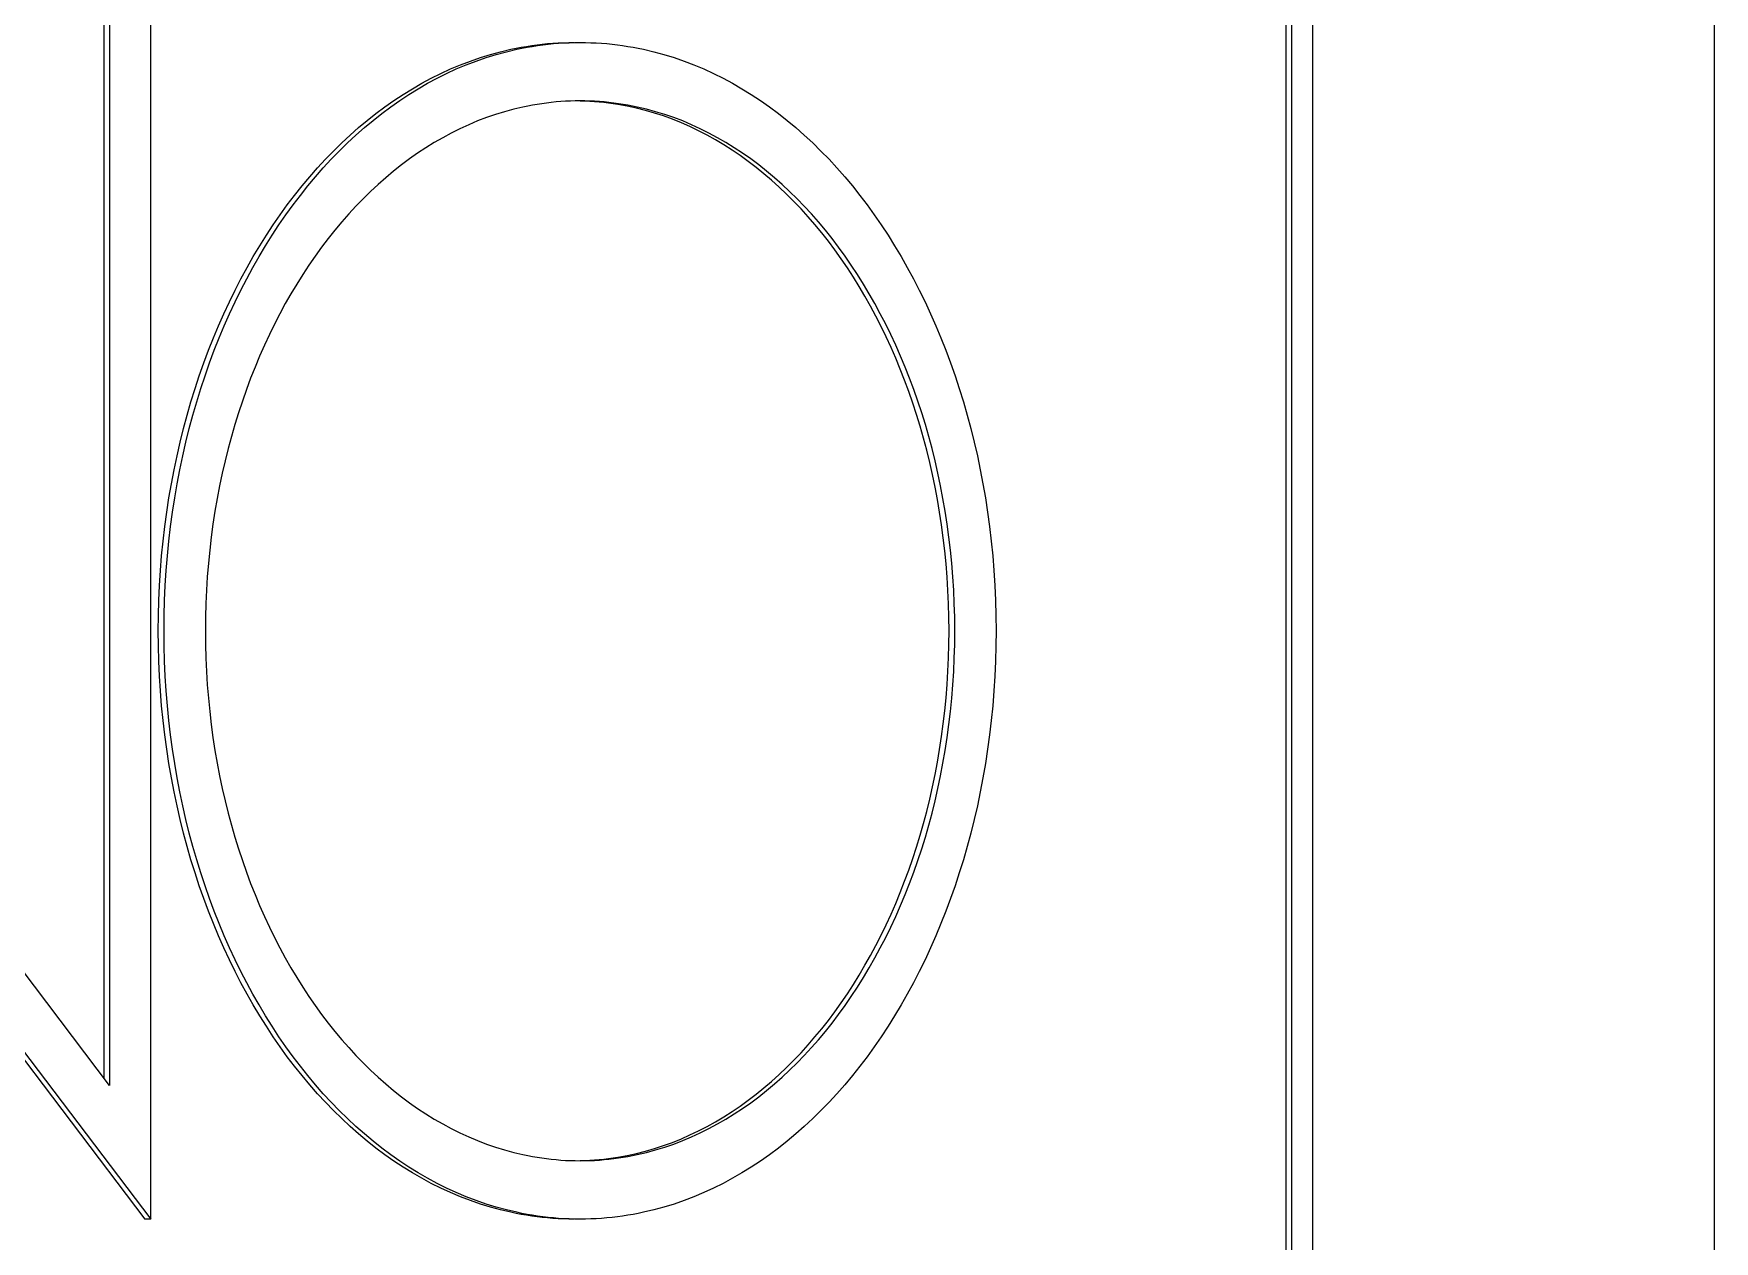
# Model space of a CAD drawing. Header units: millimetres. Extents: x -1893 to 2799, y -925 to 2353.
# Drawn here: x 1276.12 to 1293.61, y 1922.15 to 1934.72 of the extents above; entities that cross this region are included whole.
import ezdxf

# ---------------------------------------------------------------- set-up
doc = ezdxf.new("R2010")
doc.units = ezdxf.units.MM
doc.header["$MEASUREMENT"] = 0
doc.layers.add('Utwórz2D linie widoczne', color=7, linetype='Continuous', true_color=0x000000)

msp = doc.modelspace()

# ---------------------------------------------------------------- linework, layer by layer
at = {"layer": 'Utwórz2D linie widoczne'}
for p, q in [((1293.612, 1545.699), (1293.612, 1965.099)), ((1289.429, 1951.799), (1289.429, 1917.799)), ((1289.154, 1918.102), (1289.154, 1951.495)), ((1289.215, 1918.102), (1289.215, 1951.495)), ((1277.337, 1922.379), (1277.337, 1934.991)), ((1276.91, 1923.772), (1268.542, 1934.814)), ((1276.849, 1934.814), (1276.849, 1923.852)), ((1276.91, 1934.814), (1276.91, 1923.772)), ((1281.14, 1934.568), (1281.194, 1934.578)), ((1281.194, 1934.578), (1281.249, 1934.587)), ((1281.2, 1934.568), (1281.255, 1934.578)), ((1281.249, 1934.587), (1281.303, 1934.595)), ((1281.255, 1934.578), (1281.309, 1934.587)), ((1281.303, 1934.595), (1281.358, 1934.603)), ((1281.309, 1934.587), (1281.363, 1934.595)), ((1281.358, 1934.603), (1281.413, 1934.609)), ((1281.363, 1934.595), (1281.418, 1934.603)), ((1281.413, 1934.609), (1281.468, 1934.615)), ((1281.418, 1934.603), (1281.473, 1934.609)), ((1281.468, 1934.615), (1281.523, 1934.619)), ((1281.473, 1934.609), (1281.528, 1934.615)), ((1281.523, 1934.619), (1281.579, 1934.622)), ((1281.528, 1934.615), (1281.583, 1934.619)), ((1281.579, 1934.622), (1281.634, 1934.625)), ((1281.583, 1934.619), (1281.639, 1934.622)), ((1281.634, 1934.625), (1281.69, 1934.626)), ((1281.639, 1934.622), (1281.694, 1934.625)), ((1281.69, 1934.626), (1281.746, 1934.627)), ((1281.694, 1934.625), (1281.75, 1934.626)), ((1281.75, 1934.626), (1281.806, 1934.627)), ((1281.806, 1934.627), (1281.862, 1934.626)), ((1281.862, 1934.626), (1281.918, 1934.625)), ((1281.918, 1934.625), (1281.973, 1934.622)), ((1281.973, 1934.622), (1282.029, 1934.619)), ((1282.029, 1934.619), (1282.084, 1934.615)), ((1282.084, 1934.615), (1282.139, 1934.609)), ((1282.139, 1934.609), (1282.194, 1934.603)), ((1282.194, 1934.603), (1282.249, 1934.595)), ((1282.249, 1934.595), (1282.303, 1934.587)), ((1282.303, 1934.587), (1282.357, 1934.578)), ((1282.357, 1934.578), (1282.412, 1934.568)), ((1280.561, 1934.395), (1280.664, 1934.434)), ((1280.621, 1934.395), (1280.724, 1934.434)), ((1280.664, 1934.434), (1280.768, 1934.47)), ((1280.724, 1934.434), (1280.828, 1934.47)), ((1280.768, 1934.47), (1280.873, 1934.503)), ((1280.828, 1934.47), (1280.933, 1934.503)), ((1280.873, 1934.503), (1280.979, 1934.531)), ((1280.933, 1934.503), (1281.04, 1934.531)), ((1280.979, 1934.531), (1281.087, 1934.556)), ((1281.04, 1934.531), (1281.147, 1934.556)), ((1281.087, 1934.556), (1281.14, 1934.568)), ((1281.147, 1934.556), (1281.2, 1934.568)), ((1282.412, 1934.568), (1282.465, 1934.556)), ((1282.465, 1934.556), (1282.572, 1934.531)), ((1282.572, 1934.531), (1282.679, 1934.503)), ((1282.679, 1934.503), (1282.784, 1934.47)), ((1282.784, 1934.47), (1282.888, 1934.434)), ((1282.888, 1934.434), (1282.991, 1934.395)), ((1280.158, 1934.202), (1280.257, 1934.255)), ((1280.218, 1934.202), (1280.317, 1934.255)), ((1280.257, 1934.255), (1280.357, 1934.305)), ((1280.317, 1934.255), (1280.417, 1934.305)), ((1280.357, 1934.305), (1280.458, 1934.352)), ((1280.417, 1934.305), (1280.518, 1934.352)), ((1280.458, 1934.352), (1280.561, 1934.395)), ((1280.518, 1934.352), (1280.621, 1934.395)), ((1282.991, 1934.395), (1283.094, 1934.352)), ((1283.094, 1934.352), (1283.195, 1934.305)), ((1283.195, 1934.305), (1283.295, 1934.255)), ((1283.295, 1934.255), (1283.394, 1934.202)), ((1279.869, 1934.023), (1279.964, 1934.086)), ((1279.929, 1934.023), (1280.024, 1934.086)), ((1279.964, 1934.086), (1280.061, 1934.146)), ((1280.024, 1934.086), (1280.121, 1934.146)), ((1280.061, 1934.146), (1280.158, 1934.202)), ((1280.121, 1934.146), (1280.218, 1934.202)), ((1283.394, 1934.202), (1283.491, 1934.146)), ((1283.491, 1934.146), (1283.588, 1934.086)), ((1283.588, 1934.086), (1283.683, 1934.023)), ((1279.591, 1933.816), (1279.682, 1933.888)), ((1279.651, 1933.816), (1279.742, 1933.888)), ((1279.682, 1933.888), (1279.775, 1933.957)), ((1279.742, 1933.888), (1279.835, 1933.957)), ((1279.775, 1933.957), (1279.869, 1934.023)), ((1279.835, 1933.957), (1279.929, 1934.023)), ((1280.926, 1933.878), (1280.832, 1933.845)), ((1281.02, 1933.907), (1280.926, 1933.878)), ((1281.116, 1933.933), (1281.02, 1933.907)), ((1281.212, 1933.955), (1281.116, 1933.933)), ((1281.261, 1933.965), (1281.212, 1933.955)), ((1281.31, 1933.975), (1281.261, 1933.965)), ((1281.359, 1933.983), (1281.31, 1933.975)), ((1281.408, 1933.99), (1281.359, 1933.983)), ((1281.457, 1933.997), (1281.408, 1933.99)), ((1281.506, 1934.003), (1281.457, 1933.997)), ((1281.556, 1934.008), (1281.506, 1934.003)), ((1281.606, 1934.012), (1281.556, 1934.008)), ((1281.656, 1934.015), (1281.606, 1934.012)), ((1281.706, 1934.017), (1281.656, 1934.015)), ((1281.756, 1934.019), (1281.706, 1934.017)), ((1281.806, 1934.019), (1281.756, 1934.019)), ((1281.857, 1934.019), (1281.806, 1934.019)), ((1281.856, 1934.017), (1281.806, 1934.018)), ((1281.906, 1934.014), (1281.856, 1934.017)), ((1281.907, 1934.017), (1281.857, 1934.019)), ((1281.955, 1934.011), (1281.906, 1934.014)), ((1281.957, 1934.015), (1281.907, 1934.017)), ((1282.004, 1934.007), (1281.955, 1934.011)), ((1282.007, 1934.012), (1281.957, 1934.015)), ((1282.054, 1934.002), (1282.004, 1934.007)), ((1282.057, 1934.008), (1282.007, 1934.012)), ((1282.102, 1933.996), (1282.054, 1934.002)), ((1282.106, 1934.003), (1282.057, 1934.008)), ((1282.151, 1933.99), (1282.102, 1933.996)), ((1282.156, 1933.997), (1282.106, 1934.003)), ((1282.2, 1933.982), (1282.151, 1933.99)), ((1282.205, 1933.99), (1282.156, 1933.997)), ((1282.297, 1933.964), (1282.2, 1933.982)), ((1282.254, 1933.983), (1282.205, 1933.99)), ((1282.303, 1933.975), (1282.254, 1933.983)), ((1282.392, 1933.944), (1282.297, 1933.964)), ((1282.352, 1933.965), (1282.303, 1933.975)), ((1282.4, 1933.955), (1282.352, 1933.965)), ((1282.488, 1933.919), (1282.392, 1933.944)), ((1282.497, 1933.933), (1282.4, 1933.955)), ((1282.582, 1933.892), (1282.488, 1933.919)), ((1282.592, 1933.907), (1282.497, 1933.933)), ((1282.675, 1933.862), (1282.582, 1933.892)), ((1282.687, 1933.878), (1282.592, 1933.907)), ((1282.781, 1933.845), (1282.687, 1933.878)), ((1283.683, 1934.023), (1283.777, 1933.957)), ((1283.777, 1933.957), (1283.87, 1933.888)), ((1283.87, 1933.888), (1283.961, 1933.816)), ((1279.412, 1933.662), (1279.501, 1933.741)), ((1279.472, 1933.662), (1279.561, 1933.741)), ((1279.501, 1933.741), (1279.591, 1933.816)), ((1279.561, 1933.741), (1279.651, 1933.816)), ((1280.555, 1933.729), (1280.465, 1933.684)), ((1280.647, 1933.771), (1280.555, 1933.729)), ((1280.739, 1933.81), (1280.647, 1933.771)), ((1280.832, 1933.845), (1280.739, 1933.81)), ((1282.768, 1933.828), (1282.675, 1933.862)), ((1282.86, 1933.791), (1282.768, 1933.828)), ((1282.874, 1933.81), (1282.781, 1933.845)), ((1282.95, 1933.751), (1282.86, 1933.791)), ((1282.966, 1933.771), (1282.874, 1933.81)), ((1283.04, 1933.708), (1282.95, 1933.751)), ((1283.057, 1933.729), (1282.966, 1933.771)), ((1283.129, 1933.662), (1283.04, 1933.708)), ((1283.147, 1933.684), (1283.057, 1933.729)), ((1283.961, 1933.816), (1284.051, 1933.741)), ((1284.051, 1933.741), (1284.14, 1933.662)), ((1279.239, 1933.497), (1279.325, 1933.581)), ((1279.3, 1933.497), (1279.385, 1933.581)), ((1279.325, 1933.581), (1279.412, 1933.662)), ((1279.385, 1933.581), (1279.472, 1933.662)), ((1280.201, 1933.532), (1280.115, 1933.475)), ((1280.288, 1933.586), (1280.201, 1933.532)), ((1280.376, 1933.636), (1280.288, 1933.586)), ((1280.465, 1933.684), (1280.376, 1933.636)), ((1283.217, 1933.614), (1283.129, 1933.662)), ((1283.236, 1933.636), (1283.147, 1933.684)), ((1283.303, 1933.562), (1283.217, 1933.614)), ((1283.324, 1933.586), (1283.236, 1933.636)), ((1283.389, 1933.507), (1283.303, 1933.562)), ((1283.411, 1933.532), (1283.324, 1933.586)), ((1283.497, 1933.475), (1283.411, 1933.532)), ((1284.14, 1933.662), (1284.227, 1933.581)), ((1284.227, 1933.581), (1284.312, 1933.497)), ((1268.972, 1933.416), (1277.337, 1922.379)), ((1279.073, 1933.321), (1279.155, 1933.411)), ((1279.133, 1933.321), (1279.215, 1933.411)), ((1279.155, 1933.411), (1279.239, 1933.497)), ((1279.215, 1933.411), (1279.3, 1933.497)), ((1279.947, 1933.353), (1279.865, 1933.288)), ((1280.031, 1933.416), (1279.947, 1933.353)), ((1280.115, 1933.475), (1280.031, 1933.416)), ((1283.473, 1933.45), (1283.389, 1933.507)), ((1283.557, 1933.39), (1283.473, 1933.45)), ((1283.582, 1933.416), (1283.497, 1933.475)), ((1283.639, 1933.327), (1283.557, 1933.39)), ((1283.665, 1933.353), (1283.582, 1933.416)), ((1283.748, 1933.288), (1283.665, 1933.353)), ((1284.312, 1933.497), (1284.397, 1933.411)), ((1284.397, 1933.411), (1284.479, 1933.321)), ((1268.972, 1933.337), (1277.277, 1922.379)), ((1278.912, 1933.134), (1278.992, 1933.229)), ((1278.972, 1933.134), (1279.052, 1933.229)), ((1278.992, 1933.229), (1279.073, 1933.321)), ((1279.052, 1933.229), (1279.133, 1933.321)), ((1279.784, 1933.22), (1279.704, 1933.15)), ((1279.865, 1933.288), (1279.784, 1933.22)), ((1283.72, 1933.261), (1283.639, 1933.327)), ((1283.8, 1933.193), (1283.72, 1933.261)), ((1283.829, 1933.22), (1283.748, 1933.288)), ((1283.878, 1933.122), (1283.8, 1933.193)), ((1283.908, 1933.15), (1283.829, 1933.22)), ((1284.479, 1933.321), (1284.56, 1933.229)), ((1284.56, 1933.229), (1284.64, 1933.134)), ((1278.759, 1932.936), (1278.835, 1933.036)), ((1278.819, 1932.936), (1278.895, 1933.036)), ((1278.835, 1933.036), (1278.912, 1933.134)), ((1278.895, 1933.036), (1278.972, 1933.134)), ((1279.626, 1933.077), (1279.549, 1933.001)), ((1279.704, 1933.15), (1279.626, 1933.077)), ((1283.956, 1933.049), (1283.878, 1933.122)), ((1283.987, 1933.077), (1283.908, 1933.15)), ((1284.032, 1932.973), (1283.956, 1933.049)), ((1284.064, 1933.001), (1283.987, 1933.077)), ((1284.64, 1933.134), (1284.717, 1933.036)), ((1284.717, 1933.036), (1284.793, 1932.936)), ((1278.612, 1932.729), (1278.684, 1932.834)), ((1278.672, 1932.729), (1278.744, 1932.834)), ((1278.684, 1932.834), (1278.759, 1932.936)), ((1278.744, 1932.834), (1278.819, 1932.936)), ((1279.398, 1932.843), (1279.326, 1932.759)), ((1279.473, 1932.923), (1279.398, 1932.843)), ((1279.549, 1933.001), (1279.473, 1932.923)), ((1284.106, 1932.895), (1284.032, 1932.973)), ((1284.14, 1932.923), (1284.064, 1933.001)), ((1284.179, 1932.814), (1284.106, 1932.895)), ((1284.214, 1932.843), (1284.14, 1932.923)), ((1284.287, 1932.759), (1284.214, 1932.843)), ((1284.793, 1932.936), (1284.868, 1932.834)), ((1284.868, 1932.834), (1284.94, 1932.729)), ((1278.541, 1932.621), (1278.612, 1932.729)), ((1278.601, 1932.621), (1278.672, 1932.729)), ((1279.254, 1932.674), (1279.184, 1932.586)), ((1279.326, 1932.759), (1279.254, 1932.674)), ((1284.251, 1932.731), (1284.179, 1932.814)), ((1284.321, 1932.646), (1284.251, 1932.731)), ((1284.359, 1932.674), (1284.287, 1932.759)), ((1284.429, 1932.586), (1284.359, 1932.674)), ((1284.94, 1932.729), (1285.011, 1932.621)), ((1278.405, 1932.399), (1278.472, 1932.511)), ((1278.465, 1932.399), (1278.532, 1932.511)), ((1278.472, 1932.511), (1278.541, 1932.621)), ((1278.532, 1932.511), (1278.601, 1932.621)), ((1279.115, 1932.496), (1279.049, 1932.404)), ((1279.184, 1932.586), (1279.115, 1932.496)), ((1284.39, 1932.558), (1284.321, 1932.646)), ((1284.458, 1932.468), (1284.39, 1932.558)), ((1284.497, 1932.496), (1284.429, 1932.586)), ((1284.564, 1932.404), (1284.497, 1932.496)), ((1285.011, 1932.621), (1285.08, 1932.511)), ((1285.08, 1932.511), (1285.147, 1932.399)), ((1278.34, 1932.284), (1278.405, 1932.399)), ((1278.4, 1932.284), (1278.465, 1932.399)), ((1278.983, 1932.309), (1278.919, 1932.212)), ((1279.049, 1932.404), (1278.983, 1932.309)), ((1284.524, 1932.376), (1284.458, 1932.468)), ((1284.588, 1932.281), (1284.524, 1932.376)), ((1284.629, 1932.309), (1284.564, 1932.404)), ((1284.693, 1932.212), (1284.629, 1932.309)), ((1285.147, 1932.399), (1285.212, 1932.284)), ((1278.215, 1932.049), (1278.276, 1932.167)), ((1278.275, 1932.049), (1278.336, 1932.167)), ((1278.276, 1932.167), (1278.34, 1932.284)), ((1278.336, 1932.167), (1278.4, 1932.284)), ((1278.919, 1932.212), (1278.857, 1932.113)), ((1284.651, 1932.185), (1284.588, 1932.281)), ((1284.712, 1932.086), (1284.651, 1932.185)), ((1284.755, 1932.113), (1284.693, 1932.212)), ((1285.212, 1932.284), (1285.276, 1932.167)), ((1285.276, 1932.167), (1285.337, 1932.049)), ((1278.156, 1931.927), (1278.215, 1932.049)), ((1278.216, 1931.927), (1278.275, 1932.049)), ((1278.797, 1932.012), (1278.738, 1931.909)), ((1278.857, 1932.113), (1278.797, 1932.012)), ((1284.771, 1931.985), (1284.712, 1932.086)), ((1284.816, 1932.012), (1284.755, 1932.113)), ((1284.829, 1931.882), (1284.771, 1931.985)), ((1284.874, 1931.909), (1284.816, 1932.012)), ((1285.337, 1932.049), (1285.396, 1931.927)), ((1278.043, 1931.679), (1278.098, 1931.804)), ((1278.098, 1931.804), (1278.156, 1931.927)), ((1278.103, 1931.679), (1278.158, 1931.804)), ((1278.158, 1931.804), (1278.216, 1931.927)), ((1278.681, 1931.803), (1278.626, 1931.696)), ((1278.738, 1931.909), (1278.681, 1931.803)), ((1284.885, 1931.778), (1284.829, 1931.882)), ((1284.931, 1931.803), (1284.874, 1931.909)), ((1284.939, 1931.671), (1284.885, 1931.778)), ((1284.987, 1931.696), (1284.931, 1931.803)), ((1285.396, 1931.927), (1285.454, 1931.804)), ((1285.454, 1931.804), (1285.509, 1931.679)), ((1277.99, 1931.552), (1278.043, 1931.679)), ((1278.05, 1931.552), (1278.103, 1931.679)), ((1278.626, 1931.696), (1278.572, 1931.587)), ((1284.992, 1931.563), (1284.939, 1931.671)), ((1285.04, 1931.587), (1284.987, 1931.696)), ((1285.509, 1931.679), (1285.562, 1931.552)), ((1277.939, 1931.423), (1277.99, 1931.552)), ((1277.999, 1931.423), (1278.05, 1931.552)), ((1278.521, 1931.476), (1278.471, 1931.363)), ((1278.572, 1931.587), (1278.521, 1931.476)), ((1285.043, 1931.452), (1284.992, 1931.563)), ((1285.092, 1931.476), (1285.04, 1931.587)), ((1285.091, 1931.34), (1285.043, 1931.452)), ((1285.142, 1931.363), (1285.092, 1931.476)), ((1285.562, 1931.552), (1285.613, 1931.423)), ((1277.843, 1931.159), (1277.89, 1931.292)), ((1277.89, 1931.292), (1277.939, 1931.423)), ((1277.903, 1931.159), (1277.95, 1931.292)), ((1277.95, 1931.292), (1277.999, 1931.423)), ((1278.471, 1931.363), (1278.423, 1931.249)), ((1285.139, 1931.226), (1285.091, 1931.34)), ((1285.19, 1931.249), (1285.142, 1931.363)), ((1285.613, 1931.423), (1285.662, 1931.292)), ((1285.662, 1931.292), (1285.709, 1931.159)), ((1277.799, 1931.024), (1277.843, 1931.159)), ((1277.859, 1931.024), (1277.903, 1931.159)), ((1278.377, 1931.132), (1278.333, 1931.014)), ((1278.423, 1931.249), (1278.377, 1931.132)), ((1285.184, 1931.111), (1285.139, 1931.226)), ((1285.227, 1930.993), (1285.184, 1931.111)), ((1285.235, 1931.132), (1285.19, 1931.249)), ((1285.28, 1931.014), (1285.235, 1931.132)), ((1285.709, 1931.159), (1285.753, 1931.024)), ((1277.756, 1930.887), (1277.799, 1931.024)), ((1277.817, 1930.887), (1277.859, 1931.024)), ((1278.333, 1931.014), (1278.291, 1930.895)), ((1285.268, 1930.874), (1285.227, 1930.993)), ((1285.322, 1930.895), (1285.28, 1931.014)), ((1285.753, 1931.024), (1285.795, 1930.887)), ((1277.679, 1930.609), (1277.717, 1930.749)), ((1277.717, 1930.749), (1277.756, 1930.887)), ((1277.739, 1930.609), (1277.777, 1930.749)), ((1277.777, 1930.749), (1277.817, 1930.887)), ((1278.251, 1930.773), (1278.213, 1930.65)), ((1278.291, 1930.895), (1278.251, 1930.773)), ((1285.308, 1930.754), (1285.268, 1930.874)), ((1285.345, 1930.632), (1285.308, 1930.754)), ((1285.362, 1930.773), (1285.322, 1930.895)), ((1285.4, 1930.65), (1285.362, 1930.773)), ((1285.795, 1930.887), (1285.835, 1930.749)), ((1285.835, 1930.749), (1285.873, 1930.609)), ((1277.644, 1930.468), (1277.679, 1930.609)), ((1277.704, 1930.468), (1277.739, 1930.609)), ((1278.213, 1930.65), (1278.177, 1930.526)), ((1285.38, 1930.508), (1285.345, 1930.632)), ((1285.436, 1930.526), (1285.4, 1930.65)), ((1285.873, 1930.609), (1285.908, 1930.468)), ((1277.611, 1930.325), (1277.644, 1930.468)), ((1277.671, 1930.325), (1277.704, 1930.468)), ((1278.143, 1930.4), (1278.111, 1930.272)), ((1278.177, 1930.526), (1278.143, 1930.4)), ((1285.414, 1930.383), (1285.38, 1930.508)), ((1285.445, 1930.257), (1285.414, 1930.383)), ((1285.47, 1930.4), (1285.436, 1930.526)), ((1285.501, 1930.272), (1285.47, 1930.4)), ((1285.908, 1930.468), (1285.941, 1930.325)), ((1277.58, 1930.18), (1277.611, 1930.325)), ((1277.641, 1930.18), (1277.671, 1930.325)), ((1278.111, 1930.272), (1278.082, 1930.144)), ((1285.474, 1930.129), (1285.445, 1930.257)), ((1285.531, 1930.144), (1285.501, 1930.272)), ((1285.941, 1930.325), (1285.971, 1930.18)), ((1277.527, 1929.887), (1277.553, 1930.034)), ((1277.553, 1930.034), (1277.58, 1930.18)), ((1277.587, 1929.887), (1277.613, 1930.034)), ((1277.613, 1930.034), (1277.641, 1930.18)), ((1278.082, 1930.144), (1278.054, 1930.013)), ((1285.501, 1930), (1285.474, 1930.129)), ((1285.558, 1930.013), (1285.531, 1930.144)), ((1285.971, 1930.18), (1285.999, 1930.034)), ((1285.999, 1930.034), (1286.025, 1929.887)), ((1277.504, 1929.738), (1277.527, 1929.887)), ((1277.564, 1929.738), (1277.587, 1929.887)), ((1278.029, 1929.882), (1278.006, 1929.749)), ((1278.054, 1930.013), (1278.029, 1929.882)), ((1285.525, 1929.87), (1285.501, 1930)), ((1285.548, 1929.738), (1285.525, 1929.87)), ((1285.583, 1929.882), (1285.558, 1930.013)), ((1285.606, 1929.749), (1285.583, 1929.882)), ((1286.025, 1929.887), (1286.048, 1929.738)), ((1277.484, 1929.588), (1277.504, 1929.738)), ((1277.544, 1929.588), (1277.564, 1929.738)), ((1278.006, 1929.749), (1277.985, 1929.615)), ((1285.568, 1929.605), (1285.548, 1929.738)), ((1285.627, 1929.615), (1285.606, 1929.749)), ((1286.048, 1929.738), (1286.068, 1929.588)), ((1277.466, 1929.436), (1277.484, 1929.588)), ((1277.526, 1929.436), (1277.544, 1929.588)), ((1277.985, 1929.615), (1277.967, 1929.48)), ((1285.586, 1929.471), (1285.568, 1929.605)), ((1285.645, 1929.48), (1285.627, 1929.615)), ((1286.068, 1929.588), (1286.086, 1929.436)), ((1277.451, 1929.284), (1277.466, 1929.436)), ((1277.511, 1929.284), (1277.526, 1929.436)), ((1277.951, 1929.343), (1277.938, 1929.206)), ((1277.967, 1929.48), (1277.951, 1929.343)), ((1285.602, 1929.336), (1285.586, 1929.471)), ((1285.615, 1929.199), (1285.602, 1929.336)), ((1285.661, 1929.343), (1285.645, 1929.48)), ((1285.675, 1929.206), (1285.661, 1929.343)), ((1286.086, 1929.436), (1286.101, 1929.284)), ((1277.439, 1929.13), (1277.451, 1929.284)), ((1277.499, 1929.13), (1277.511, 1929.284)), ((1277.938, 1929.206), (1277.926, 1929.067)), ((1285.626, 1929.062), (1285.615, 1929.199)), ((1285.686, 1929.067), (1285.675, 1929.206)), ((1286.101, 1929.284), (1286.113, 1929.13)), ((1277.429, 1928.975), (1277.439, 1929.13)), ((1277.489, 1928.975), (1277.499, 1929.13)), ((1277.926, 1929.067), (1277.918, 1928.928)), ((1285.635, 1928.924), (1285.626, 1929.062)), ((1285.695, 1928.928), (1285.686, 1929.067)), ((1286.113, 1929.13), (1286.123, 1928.975)), ((1277.418, 1928.662), (1277.422, 1928.819)), ((1277.422, 1928.819), (1277.429, 1928.975)), ((1277.478, 1928.662), (1277.482, 1928.819)), ((1277.482, 1928.819), (1277.489, 1928.975)), ((1277.918, 1928.928), (1277.911, 1928.787)), ((1285.641, 1928.785), (1285.635, 1928.924)), ((1285.701, 1928.787), (1285.695, 1928.928)), ((1286.123, 1928.975), (1286.13, 1928.819)), ((1286.13, 1928.819), (1286.134, 1928.662)), ((1277.416, 1928.504), (1277.418, 1928.662)), ((1277.476, 1928.504), (1277.478, 1928.662)), ((1277.908, 1928.646), (1277.906, 1928.503)), ((1277.911, 1928.787), (1277.908, 1928.646)), ((1285.645, 1928.644), (1285.641, 1928.785)), ((1285.646, 1928.503), (1285.645, 1928.644)), ((1285.705, 1928.646), (1285.701, 1928.787)), ((1285.706, 1928.503), (1285.705, 1928.646)), ((1286.134, 1928.662), (1286.136, 1928.504)), ((1277.418, 1928.346), (1277.416, 1928.504)), ((1277.478, 1928.346), (1277.476, 1928.504)), ((1277.906, 1928.503), (1277.908, 1928.361)), ((1285.645, 1928.362), (1285.646, 1928.503)), ((1285.705, 1928.361), (1285.706, 1928.503)), ((1286.136, 1928.504), (1286.134, 1928.346)), ((1277.422, 1928.189), (1277.418, 1928.346)), ((1277.482, 1928.189), (1277.478, 1928.346)), ((1277.908, 1928.361), (1277.911, 1928.22)), ((1285.641, 1928.222), (1285.645, 1928.362)), ((1285.701, 1928.22), (1285.705, 1928.361)), ((1286.134, 1928.346), (1286.13, 1928.189)), ((1277.429, 1928.033), (1277.422, 1928.189)), ((1277.489, 1928.033), (1277.482, 1928.189)), ((1277.911, 1928.22), (1277.918, 1928.079)), ((1285.635, 1928.083), (1285.641, 1928.222)), ((1285.695, 1928.079), (1285.701, 1928.22)), ((1286.13, 1928.189), (1286.123, 1928.033)), ((1277.439, 1927.878), (1277.429, 1928.033)), ((1277.499, 1927.878), (1277.489, 1928.033)), ((1277.918, 1928.079), (1277.926, 1927.94)), ((1277.926, 1927.94), (1277.938, 1927.801)), ((1285.615, 1927.807), (1285.626, 1927.945)), ((1285.626, 1927.945), (1285.635, 1928.083)), ((1285.675, 1927.801), (1285.686, 1927.94)), ((1285.686, 1927.94), (1285.695, 1928.079)), ((1286.123, 1928.033), (1286.113, 1927.878)), ((1277.451, 1927.724), (1277.439, 1927.878)), ((1277.511, 1927.724), (1277.499, 1927.878)), ((1277.938, 1927.801), (1277.951, 1927.664)), ((1285.602, 1927.671), (1285.615, 1927.807)), ((1285.661, 1927.664), (1285.675, 1927.801)), ((1286.113, 1927.878), (1286.101, 1927.724)), ((1277.466, 1927.571), (1277.451, 1927.724)), ((1277.526, 1927.571), (1277.511, 1927.724)), ((1277.951, 1927.664), (1277.967, 1927.527)), ((1285.586, 1927.536), (1285.602, 1927.671)), ((1285.645, 1927.527), (1285.661, 1927.664)), ((1286.101, 1927.724), (1286.086, 1927.571)), ((1277.484, 1927.42), (1277.466, 1927.571)), ((1277.504, 1927.27), (1277.484, 1927.42)), ((1277.544, 1927.42), (1277.526, 1927.571)), ((1277.564, 1927.27), (1277.544, 1927.42)), ((1277.967, 1927.527), (1277.985, 1927.392)), ((1285.568, 1927.402), (1285.586, 1927.536)), ((1285.627, 1927.392), (1285.645, 1927.527)), ((1286.068, 1927.42), (1286.048, 1927.27)), ((1286.086, 1927.571), (1286.068, 1927.42)), ((1277.527, 1927.121), (1277.504, 1927.27)), ((1277.587, 1927.121), (1277.564, 1927.27)), ((1277.985, 1927.392), (1278.006, 1927.258)), ((1278.006, 1927.258), (1278.029, 1927.125)), ((1285.525, 1927.137), (1285.548, 1927.269)), ((1285.548, 1927.269), (1285.568, 1927.402)), ((1285.583, 1927.125), (1285.606, 1927.258)), ((1285.606, 1927.258), (1285.627, 1927.392)), ((1286.048, 1927.27), (1286.025, 1927.121)), ((1277.553, 1926.973), (1277.527, 1927.121)), ((1277.613, 1926.973), (1277.587, 1927.121)), ((1278.029, 1927.125), (1278.054, 1926.994)), ((1285.501, 1927.007), (1285.525, 1927.137)), ((1285.558, 1926.994), (1285.583, 1927.125)), ((1286.025, 1927.121), (1285.999, 1926.973)), ((1277.58, 1926.827), (1277.553, 1926.973)), ((1277.641, 1926.827), (1277.613, 1926.973)), ((1278.054, 1926.994), (1278.082, 1926.863)), ((1285.474, 1926.878), (1285.501, 1927.007)), ((1285.531, 1926.863), (1285.558, 1926.994)), ((1285.999, 1926.973), (1285.971, 1926.827)), ((1277.611, 1926.683), (1277.58, 1926.827)), ((1277.671, 1926.683), (1277.641, 1926.827)), ((1278.082, 1926.863), (1278.111, 1926.735)), ((1278.111, 1926.735), (1278.143, 1926.607)), ((1285.414, 1926.624), (1285.445, 1926.75)), ((1285.445, 1926.75), (1285.474, 1926.878)), ((1285.47, 1926.607), (1285.501, 1926.735)), ((1285.501, 1926.735), (1285.531, 1926.863)), ((1285.971, 1926.827), (1285.941, 1926.683)), ((1277.644, 1926.54), (1277.611, 1926.683)), ((1277.679, 1926.398), (1277.644, 1926.54)), ((1277.704, 1926.54), (1277.671, 1926.683)), ((1277.739, 1926.398), (1277.704, 1926.54)), ((1278.143, 1926.607), (1278.177, 1926.481)), ((1285.38, 1926.499), (1285.414, 1926.624)), ((1285.436, 1926.481), (1285.47, 1926.607)), ((1285.908, 1926.54), (1285.873, 1926.398)), ((1285.941, 1926.683), (1285.908, 1926.54)), ((1277.717, 1926.259), (1277.679, 1926.398)), ((1277.777, 1926.259), (1277.739, 1926.398)), ((1278.177, 1926.481), (1278.213, 1926.357)), ((1278.213, 1926.357), (1278.251, 1926.234)), ((1285.308, 1926.253), (1285.345, 1926.375)), ((1285.345, 1926.375), (1285.38, 1926.499)), ((1285.362, 1926.234), (1285.4, 1926.357)), ((1285.4, 1926.357), (1285.436, 1926.481)), ((1285.873, 1926.398), (1285.835, 1926.259)), ((1277.756, 1926.12), (1277.717, 1926.259)), ((1277.817, 1926.12), (1277.777, 1926.259)), ((1278.251, 1926.234), (1278.291, 1926.112)), ((1285.268, 1926.133), (1285.308, 1926.253)), ((1285.322, 1926.112), (1285.362, 1926.234)), ((1285.835, 1926.259), (1285.795, 1926.12)), ((1277.799, 1925.984), (1277.756, 1926.12)), ((1277.859, 1925.984), (1277.817, 1926.12)), ((1278.291, 1926.112), (1278.333, 1925.993)), ((1285.184, 1925.897), (1285.227, 1926.014)), ((1285.227, 1926.014), (1285.268, 1926.133)), ((1285.28, 1925.993), (1285.322, 1926.112)), ((1285.795, 1926.12), (1285.753, 1925.984)), ((1277.843, 1925.849), (1277.799, 1925.984)), ((1277.89, 1925.716), (1277.843, 1925.849)), ((1277.903, 1925.849), (1277.859, 1925.984)), ((1277.95, 1925.716), (1277.903, 1925.849)), ((1278.333, 1925.993), (1278.377, 1925.875)), ((1278.377, 1925.875), (1278.423, 1925.758)), ((1285.139, 1925.781), (1285.184, 1925.897)), ((1285.19, 1925.758), (1285.235, 1925.875)), ((1285.235, 1925.875), (1285.28, 1925.993)), ((1285.709, 1925.849), (1285.662, 1925.716)), ((1285.753, 1925.984), (1285.709, 1925.849)), ((1277.939, 1925.585), (1277.89, 1925.716)), ((1277.999, 1925.585), (1277.95, 1925.716)), ((1278.423, 1925.758), (1278.471, 1925.644)), ((1285.043, 1925.555), (1285.091, 1925.667)), ((1285.091, 1925.667), (1285.139, 1925.781)), ((1285.142, 1925.644), (1285.19, 1925.758)), ((1285.662, 1925.716), (1285.613, 1925.585)), ((1277.99, 1925.456), (1277.939, 1925.585)), ((1278.05, 1925.456), (1277.999, 1925.585)), ((1278.471, 1925.644), (1278.521, 1925.531)), ((1278.521, 1925.531), (1278.572, 1925.42)), ((1284.992, 1925.445), (1285.043, 1925.555)), ((1285.04, 1925.42), (1285.092, 1925.531)), ((1285.092, 1925.531), (1285.142, 1925.644)), ((1285.613, 1925.585), (1285.562, 1925.456)), ((1278.043, 1925.329), (1277.99, 1925.456)), ((1278.098, 1925.203), (1278.043, 1925.329)), ((1278.103, 1925.329), (1278.05, 1925.456)), ((1278.158, 1925.203), (1278.103, 1925.329)), ((1278.572, 1925.42), (1278.626, 1925.311)), ((1278.626, 1925.311), (1278.681, 1925.204)), ((1284.885, 1925.229), (1284.939, 1925.336)), ((1284.931, 1925.204), (1284.987, 1925.311)), ((1284.939, 1925.336), (1284.992, 1925.445)), ((1284.987, 1925.311), (1285.04, 1925.42)), ((1285.509, 1925.329), (1285.454, 1925.203)), ((1285.562, 1925.456), (1285.509, 1925.329)), ((1278.156, 1925.08), (1278.098, 1925.203)), ((1278.216, 1925.08), (1278.158, 1925.203)), ((1278.681, 1925.204), (1278.738, 1925.099)), ((1284.829, 1925.125), (1284.885, 1925.229)), ((1284.874, 1925.099), (1284.931, 1925.204)), ((1285.454, 1925.203), (1285.396, 1925.08)), ((1278.215, 1924.959), (1278.156, 1925.08)), ((1278.276, 1924.84), (1278.215, 1924.959)), ((1278.275, 1924.959), (1278.216, 1925.08)), ((1278.336, 1924.84), (1278.275, 1924.959)), ((1278.738, 1925.099), (1278.797, 1924.995)), ((1278.797, 1924.995), (1278.857, 1924.894)), ((1284.712, 1924.921), (1284.771, 1925.022)), ((1284.755, 1924.894), (1284.816, 1924.995)), ((1284.771, 1925.022), (1284.829, 1925.125)), ((1284.816, 1924.995), (1284.874, 1925.099)), ((1285.337, 1924.959), (1285.276, 1924.84)), ((1285.396, 1925.08), (1285.337, 1924.959)), ((1278.34, 1924.723), (1278.276, 1924.84)), ((1278.4, 1924.723), (1278.336, 1924.84)), ((1278.857, 1924.894), (1278.919, 1924.795)), ((1278.919, 1924.795), (1278.983, 1924.698)), ((1284.588, 1924.726), (1284.651, 1924.823)), ((1284.629, 1924.698), (1284.693, 1924.795)), ((1284.651, 1924.823), (1284.712, 1924.921)), ((1284.693, 1924.795), (1284.755, 1924.894)), ((1285.276, 1924.84), (1285.212, 1924.723)), ((1278.405, 1924.609), (1278.34, 1924.723)), ((1278.465, 1924.609), (1278.4, 1924.723)), ((1278.472, 1924.496), (1278.405, 1924.609)), ((1278.532, 1924.496), (1278.465, 1924.609)), ((1278.983, 1924.698), (1279.049, 1924.604)), ((1284.458, 1924.539), (1284.524, 1924.632)), ((1284.524, 1924.632), (1284.588, 1924.726)), ((1284.564, 1924.604), (1284.629, 1924.698)), ((1285.147, 1924.609), (1285.08, 1924.496)), ((1285.212, 1924.723), (1285.147, 1924.609)), ((1278.541, 1924.387), (1278.472, 1924.496)), ((1278.601, 1924.387), (1278.532, 1924.496)), ((1279.049, 1924.604), (1279.115, 1924.511)), ((1279.115, 1924.511), (1279.184, 1924.421)), ((1284.321, 1924.362), (1284.39, 1924.449)), ((1284.39, 1924.449), (1284.458, 1924.539)), ((1284.429, 1924.421), (1284.497, 1924.511)), ((1284.497, 1924.511), (1284.564, 1924.604)), ((1285.08, 1924.496), (1285.011, 1924.387)), ((1278.612, 1924.279), (1278.541, 1924.387)), ((1278.672, 1924.279), (1278.601, 1924.387)), ((1278.684, 1924.174), (1278.612, 1924.279)), ((1278.744, 1924.174), (1278.672, 1924.279)), ((1279.184, 1924.421), (1279.254, 1924.333)), ((1279.254, 1924.333), (1279.326, 1924.248)), ((1284.179, 1924.193), (1284.251, 1924.276)), ((1284.251, 1924.276), (1284.321, 1924.362)), ((1284.287, 1924.248), (1284.359, 1924.333)), ((1284.359, 1924.333), (1284.429, 1924.421)), ((1284.94, 1924.279), (1284.868, 1924.174)), ((1285.011, 1924.387), (1284.94, 1924.279)), ((1278.759, 1924.071), (1278.684, 1924.174)), ((1278.819, 1924.071), (1278.744, 1924.174)), ((1279.326, 1924.248), (1279.398, 1924.165)), ((1279.398, 1924.165), (1279.473, 1924.084)), ((1279.473, 1924.084), (1279.549, 1924.006)), ((1284.032, 1924.034), (1284.106, 1924.112)), ((1284.064, 1924.006), (1284.14, 1924.084)), ((1284.106, 1924.112), (1284.179, 1924.193)), ((1284.14, 1924.084), (1284.214, 1924.165)), ((1284.214, 1924.165), (1284.287, 1924.248)), ((1284.868, 1924.174), (1284.793, 1924.071)), ((1278.835, 1923.971), (1278.759, 1924.071)), ((1278.895, 1923.971), (1278.819, 1924.071)), ((1278.912, 1923.874), (1278.835, 1923.971)), ((1278.972, 1923.874), (1278.895, 1923.971)), ((1279.549, 1924.006), (1279.626, 1923.93)), ((1279.626, 1923.93), (1279.704, 1923.857)), ((1283.878, 1923.885), (1283.956, 1923.958)), ((1283.908, 1923.857), (1283.987, 1923.93)), ((1283.956, 1923.958), (1284.032, 1924.034)), ((1283.987, 1923.93), (1284.064, 1924.006)), ((1284.717, 1923.971), (1284.64, 1923.874)), ((1284.793, 1924.071), (1284.717, 1923.971)), ((1278.992, 1923.779), (1278.912, 1923.874)), ((1279.052, 1923.779), (1278.972, 1923.874)), ((1279.073, 1923.686), (1278.992, 1923.779)), ((1279.133, 1923.686), (1279.052, 1923.779)), ((1279.704, 1923.857), (1279.784, 1923.787)), ((1279.784, 1923.787), (1279.865, 1923.719)), ((1283.639, 1923.68), (1283.72, 1923.746)), ((1283.72, 1923.746), (1283.8, 1923.814)), ((1283.748, 1923.719), (1283.829, 1923.787)), ((1283.8, 1923.814), (1283.878, 1923.885)), ((1283.829, 1923.787), (1283.908, 1923.857)), ((1284.56, 1923.779), (1284.479, 1923.686)), ((1284.64, 1923.874), (1284.56, 1923.779)), ((1279.155, 1923.597), (1279.073, 1923.686)), ((1279.215, 1923.597), (1279.133, 1923.686)), ((1279.239, 1923.51), (1279.155, 1923.597)), ((1279.3, 1923.51), (1279.215, 1923.597)), ((1279.865, 1923.719), (1279.947, 1923.654)), ((1279.947, 1923.654), (1280.031, 1923.592)), ((1280.031, 1923.592), (1280.115, 1923.532)), ((1283.389, 1923.5), (1283.473, 1923.557)), ((1283.473, 1923.557), (1283.557, 1923.617)), ((1283.497, 1923.532), (1283.582, 1923.592)), ((1283.557, 1923.617), (1283.639, 1923.68)), ((1283.582, 1923.592), (1283.665, 1923.654)), ((1283.665, 1923.654), (1283.748, 1923.719)), ((1284.397, 1923.597), (1284.312, 1923.51)), ((1284.479, 1923.686), (1284.397, 1923.597)), ((1279.325, 1923.426), (1279.239, 1923.51)), ((1279.385, 1923.426), (1279.3, 1923.51)), ((1279.412, 1923.345), (1279.325, 1923.426)), ((1279.472, 1923.345), (1279.385, 1923.426)), ((1280.115, 1923.532), (1280.201, 1923.476)), ((1280.201, 1923.476), (1280.288, 1923.422)), ((1280.288, 1923.422), (1280.376, 1923.371)), ((1283.129, 1923.345), (1283.217, 1923.394)), ((1283.217, 1923.394), (1283.303, 1923.445)), ((1283.236, 1923.371), (1283.324, 1923.422)), ((1283.303, 1923.445), (1283.389, 1923.5)), ((1283.324, 1923.422), (1283.411, 1923.476)), ((1283.411, 1923.476), (1283.497, 1923.532)), ((1284.227, 1923.426), (1284.14, 1923.345)), ((1284.312, 1923.51), (1284.227, 1923.426)), ((1279.501, 1923.267), (1279.412, 1923.345)), ((1279.561, 1923.267), (1279.472, 1923.345)), ((1279.591, 1923.192), (1279.501, 1923.267)), ((1279.651, 1923.192), (1279.561, 1923.267)), ((1280.376, 1923.371), (1280.465, 1923.323)), ((1280.465, 1923.323), (1280.555, 1923.278)), ((1280.555, 1923.278), (1280.647, 1923.236)), ((1280.647, 1923.236), (1280.739, 1923.198)), ((1282.768, 1923.179), (1282.86, 1923.216)), ((1282.86, 1923.216), (1282.95, 1923.256)), ((1282.874, 1923.198), (1282.966, 1923.236)), ((1282.95, 1923.256), (1283.04, 1923.299)), ((1282.966, 1923.236), (1283.057, 1923.278)), ((1283.04, 1923.299), (1283.129, 1923.345)), ((1283.057, 1923.278), (1283.147, 1923.323)), ((1283.147, 1923.323), (1283.236, 1923.371)), ((1284.051, 1923.267), (1283.961, 1923.192)), ((1284.14, 1923.345), (1284.051, 1923.267)), ((1279.682, 1923.119), (1279.591, 1923.192)), ((1279.742, 1923.119), (1279.651, 1923.192)), ((1279.775, 1923.05), (1279.682, 1923.119)), ((1279.835, 1923.05), (1279.742, 1923.119)), ((1279.869, 1922.984), (1279.775, 1923.05)), ((1279.929, 1922.984), (1279.835, 1923.05)), ((1280.739, 1923.198), (1280.832, 1923.162)), ((1280.832, 1923.162), (1280.926, 1923.13)), ((1280.926, 1923.13), (1281.02, 1923.1)), ((1281.02, 1923.1), (1281.116, 1923.074)), ((1281.116, 1923.074), (1281.212, 1923.052)), ((1281.212, 1923.052), (1281.261, 1923.042)), ((1281.261, 1923.042), (1281.31, 1923.033)), ((1281.31, 1923.033), (1281.359, 1923.024)), ((1282.2, 1923.025), (1282.297, 1923.043)), ((1282.254, 1923.024), (1282.303, 1923.033)), ((1282.297, 1923.043), (1282.392, 1923.064)), ((1282.303, 1923.033), (1282.352, 1923.042)), ((1282.352, 1923.042), (1282.4, 1923.052)), ((1282.392, 1923.064), (1282.488, 1923.088)), ((1282.4, 1923.052), (1282.497, 1923.074)), ((1282.488, 1923.088), (1282.582, 1923.115)), ((1282.497, 1923.074), (1282.592, 1923.1)), ((1282.582, 1923.115), (1282.675, 1923.146)), ((1282.592, 1923.1), (1282.687, 1923.13)), ((1282.675, 1923.146), (1282.768, 1923.179)), ((1282.687, 1923.13), (1282.781, 1923.162)), ((1282.781, 1923.162), (1282.874, 1923.198)), ((1283.777, 1923.05), (1283.683, 1922.984)), ((1283.87, 1923.119), (1283.777, 1923.05)), ((1283.961, 1923.192), (1283.87, 1923.119)), ((1279.964, 1922.921), (1279.869, 1922.984)), ((1280.024, 1922.921), (1279.929, 1922.984)), ((1280.061, 1922.862), (1279.964, 1922.921)), ((1280.121, 1922.862), (1280.024, 1922.921)), ((1280.158, 1922.805), (1280.061, 1922.862)), ((1280.218, 1922.805), (1280.121, 1922.862)), ((1281.359, 1923.024), (1281.408, 1923.017)), ((1281.408, 1923.017), (1281.457, 1923.01)), ((1281.457, 1923.01), (1281.506, 1923.004)), ((1281.506, 1923.004), (1281.556, 1923)), ((1281.556, 1923), (1281.606, 1922.995)), ((1281.606, 1922.995), (1281.656, 1922.992)), ((1281.656, 1922.992), (1281.706, 1922.99)), ((1281.706, 1922.99), (1281.756, 1922.989)), ((1281.756, 1922.989), (1281.806, 1922.988)), ((1281.806, 1922.989), (1281.856, 1922.99)), ((1281.806, 1922.988), (1281.857, 1922.989)), ((1281.856, 1922.99), (1281.906, 1922.993)), ((1281.857, 1922.989), (1281.907, 1922.99)), ((1281.906, 1922.993), (1281.955, 1922.996)), ((1281.907, 1922.99), (1281.957, 1922.992)), ((1281.955, 1922.996), (1282.004, 1923)), ((1281.957, 1922.992), (1282.007, 1922.995)), ((1282.004, 1923), (1282.054, 1923.005)), ((1282.007, 1922.995), (1282.057, 1923)), ((1282.054, 1923.005), (1282.102, 1923.011)), ((1282.057, 1923), (1282.106, 1923.004)), ((1282.102, 1923.011), (1282.151, 1923.018)), ((1282.106, 1923.004), (1282.156, 1923.01)), ((1282.151, 1923.018), (1282.2, 1923.025)), ((1282.156, 1923.01), (1282.205, 1923.017)), ((1282.205, 1923.017), (1282.254, 1923.024)), ((1283.491, 1922.862), (1283.394, 1922.805)), ((1283.588, 1922.921), (1283.491, 1922.862)), ((1283.683, 1922.984), (1283.588, 1922.921)), ((1280.257, 1922.752), (1280.158, 1922.805)), ((1280.317, 1922.752), (1280.218, 1922.805)), ((1280.357, 1922.702), (1280.257, 1922.752)), ((1280.417, 1922.702), (1280.317, 1922.752)), ((1280.458, 1922.656), (1280.357, 1922.702)), ((1280.518, 1922.656), (1280.417, 1922.702)), ((1283.195, 1922.702), (1283.094, 1922.656)), ((1283.295, 1922.752), (1283.195, 1922.702)), ((1283.394, 1922.805), (1283.295, 1922.752)), ((1280.561, 1922.613), (1280.458, 1922.656)), ((1280.621, 1922.613), (1280.518, 1922.656)), ((1280.664, 1922.573), (1280.561, 1922.613)), ((1280.724, 1922.573), (1280.621, 1922.613)), ((1280.768, 1922.537), (1280.664, 1922.573)), ((1280.828, 1922.537), (1280.724, 1922.573)), ((1280.873, 1922.505), (1280.768, 1922.537)), ((1280.933, 1922.505), (1280.828, 1922.537)), ((1282.784, 1922.537), (1282.679, 1922.505)), ((1282.888, 1922.573), (1282.784, 1922.537)), ((1282.991, 1922.613), (1282.888, 1922.573)), ((1283.094, 1922.656), (1282.991, 1922.613)), ((1277.337, 1922.379), (1277.277, 1922.379)), ((1280.979, 1922.476), (1280.873, 1922.505)), ((1281.04, 1922.476), (1280.933, 1922.505)), ((1281.087, 1922.451), (1280.979, 1922.476)), ((1281.147, 1922.451), (1281.04, 1922.476)), ((1281.14, 1922.44), (1281.087, 1922.451)), ((1281.194, 1922.429), (1281.14, 1922.44)), ((1281.2, 1922.44), (1281.147, 1922.451)), ((1281.249, 1922.42), (1281.194, 1922.429)), ((1281.255, 1922.429), (1281.2, 1922.44)), ((1281.303, 1922.412), (1281.249, 1922.42)), ((1281.309, 1922.42), (1281.255, 1922.429)), ((1281.358, 1922.405), (1281.303, 1922.412)), ((1281.363, 1922.412), (1281.309, 1922.42)), ((1281.413, 1922.398), (1281.358, 1922.405)), ((1281.418, 1922.405), (1281.363, 1922.412)), ((1281.468, 1922.393), (1281.413, 1922.398)), ((1281.473, 1922.398), (1281.418, 1922.405)), ((1281.523, 1922.388), (1281.468, 1922.393)), ((1281.528, 1922.393), (1281.473, 1922.398)), ((1281.579, 1922.385), (1281.523, 1922.388)), ((1281.583, 1922.388), (1281.528, 1922.393)), ((1281.634, 1922.382), (1281.579, 1922.385)), ((1281.639, 1922.385), (1281.583, 1922.388)), ((1281.69, 1922.381), (1281.634, 1922.382)), ((1281.694, 1922.382), (1281.639, 1922.385)), ((1281.746, 1922.38), (1281.69, 1922.381)), ((1281.75, 1922.381), (1281.694, 1922.382)), ((1281.746, 1922.38), (1281.746, 1922.38)), ((1281.806, 1922.38), (1281.75, 1922.381)), ((1281.862, 1922.381), (1281.806, 1922.38)), ((1281.918, 1922.382), (1281.862, 1922.381)), ((1281.973, 1922.385), (1281.918, 1922.382)), ((1282.029, 1922.388), (1281.973, 1922.385)), ((1282.084, 1922.393), (1282.029, 1922.388)), ((1282.139, 1922.398), (1282.084, 1922.393)), ((1282.194, 1922.405), (1282.139, 1922.398)), ((1282.249, 1922.412), (1282.194, 1922.405)), ((1282.303, 1922.42), (1282.249, 1922.412)), ((1282.357, 1922.429), (1282.303, 1922.42)), ((1282.412, 1922.44), (1282.357, 1922.429)), ((1282.465, 1922.451), (1282.412, 1922.44)), ((1282.572, 1922.476), (1282.465, 1922.451)), ((1282.679, 1922.505), (1282.572, 1922.476))]:
    msp.add_line(p, q, dxfattribs=at)

doc.saveas('drawing.dxf')
